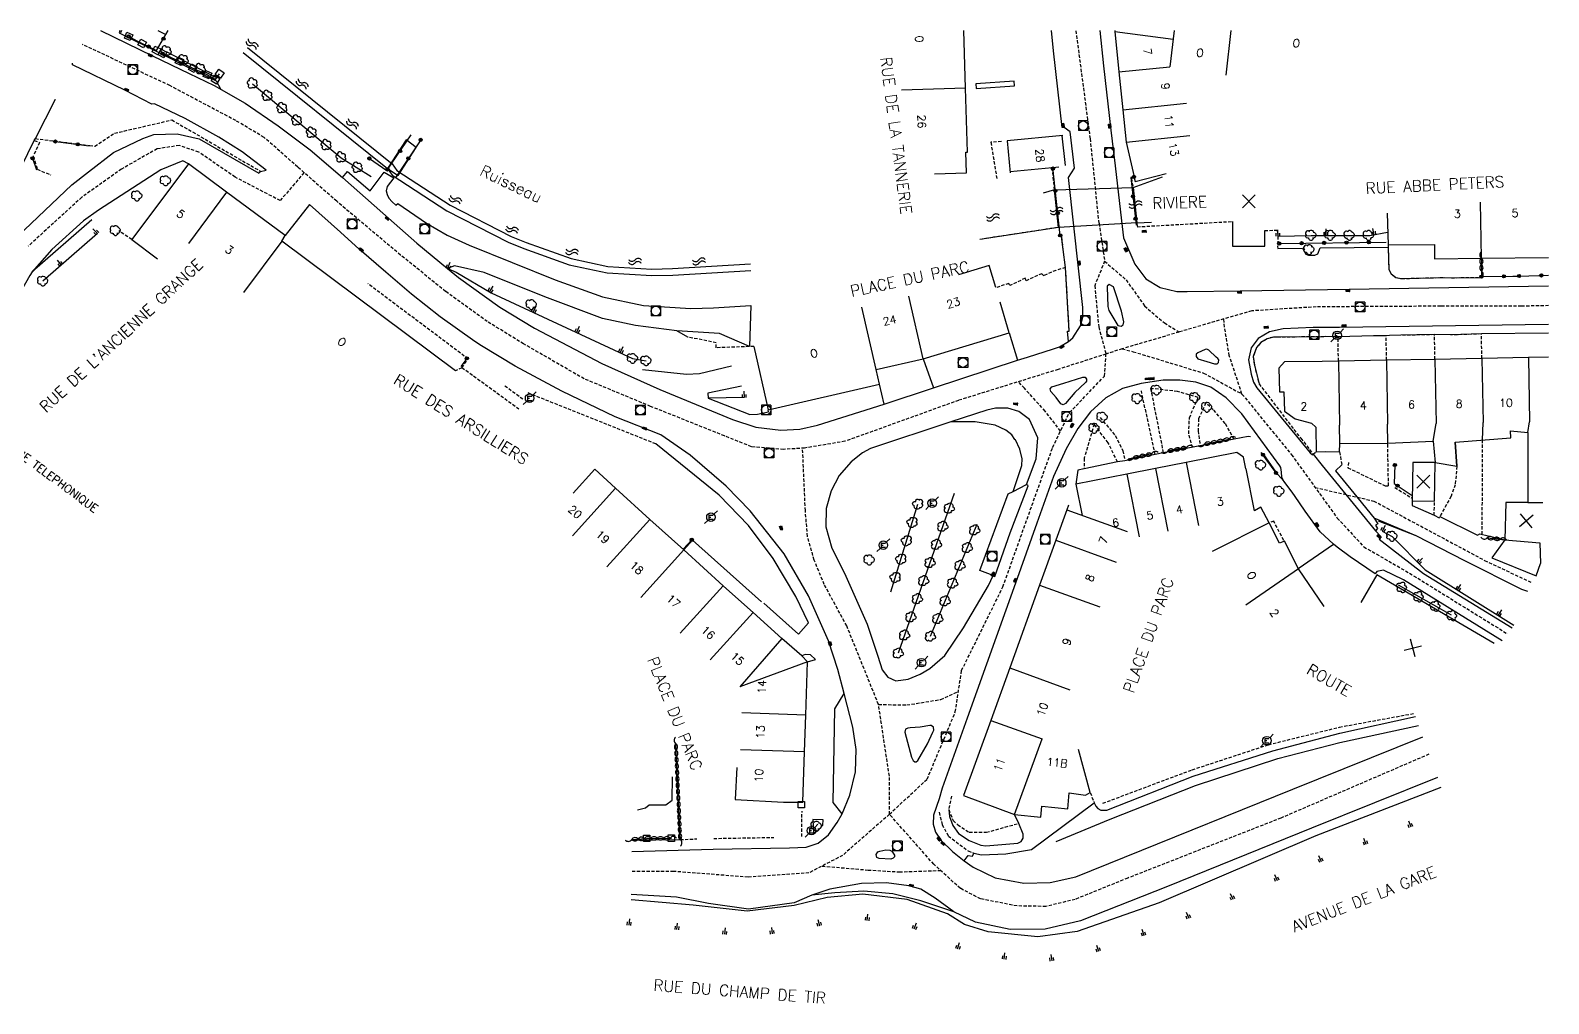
# Model space of a CAD drawing. Header units: millimetres. Extents: x 267000 to 268000, y 124000 to 125000.
# Drawn here: x 267762.9 to 268000, y 124848 to 125000 of the extents above; entities that cross this region are included whole.
import ezdxf
from ezdxf.enums import TextEntityAlignment as Align

# ---------------------------------------------------------------- set-up
doc = ezdxf.new("R2010")
doc.units = ezdxf.units.MM
doc.linetypes.add('DASHED', pattern=[0.75, 0.5, -0.25])
doc.layers.get('0').update_dxf_attribs({"linetype": 'CONTINUOUS'})
for name, color, linetype in [('W0001', 6, 'DASHED'), ('W0008', 7, 'CONTINUOUS'), ('W0100', 7, 'CONTINUOUS'), ('W0112', 1, 'DASHED'), ('W0120', 7, 'CONTINUOUS'), ('W0211', 2, 'CONTINUOUS'), ('W0300', 7, 'CONTINUOUS'), ('W0302', 3, 'CONTINUOUS'), ('W0310', 3, 'CONTINUOUS'), ('W0322', 7, 'CONTINUOUS'), ('W0400', 7, 'CONTINUOUS'), ('W0420', 7, 'CONTINUOUS'), ('W0471', 7, 'CONTINUOUS'), ('W0500', 5, 'DASHED'), ('W0511', 5, 'CONTINUOUS'), ('W0515', 5, 'CONTINUOUS'), ('W0984', 7, 'CONTINUOUS'), ('W0989', 7, 'CONTINUOUS'), ('W0991', 7, 'CONTINUOUS'), ('W1102', 7, 'CONTINUOUS')]:
    doc.layers.add(name, color=color, linetype=linetype)
doc.styles.get("Standard").update_dxf_attribs({"font": 'romans.shx', "width": 0.85})

# ---------------------------------------------------------------- blocks, each defined once
blk = doc.blocks.new('T300')
for p, q in [((-0.8, 0.51), (-0.86, 0.34)), ((-0.86, 0.34), (-0.86, 0.17)), ((-0.86, 0.17), (-0.74, 0.06)), ((-0.69, 0.63), (-0.8, 0.51)), ((-0.8, -0.06), (-0.74, 0.06)), ((-0.74, 0.06), (-0.69, 0.11)), ((-0.57, 0.69), (-0.69, 0.63)), ((-0.46, 0.69), (-0.57, 0.69)), ((-0.29, 0.63), (-0.46, 0.69)), ((-0.29, 0.63), (-0.17, 0.74)), ((-0.23, 0.57), (-0.29, 0.63)), ((-0.17, 0.74), (-0.06, 0.8)), ((-0.06, 0.8), (0.06, 0.8)), ((0.06, 0.8), (0.23, 0.74)), ((0.23, 0.74), (0.34, 0.63)), ((0.34, 0.63), (0.4, 0.51)), ((0.46, 0.46), (0.34, 0.46)), ((0.4, 0.51), (0.4, 0.46)), ((0.57, 0.4), (0.46, 0.46)), ((0.57, 0.4), (0.69, 0.29)), ((0.69, 0.29), (0.74, 0.17)), ((0.74, 0.06), (0.69, -0.17)), ((0.74, 0.17), (0.74, 0.06)), ((-0.8, -0.17), (-0.8, -0.06)), ((-0.8, -0.23), (-0.8, -0.17)), ((-0.74, -0.34), (-0.8, -0.23)), ((-0.69, -0.4), (-0.74, -0.34)), ((-0.51, -0.46), (-0.69, -0.4)), ((-0.4, -0.46), (-0.51, -0.46)), ((-0.4, -0.46), (-0.34, -0.46)), ((-0.34, -0.46), (-0.34, -0.4)), ((-0.34, -0.51), (-0.34, -0.46)), ((-0.29, -0.63), (-0.34, -0.51)), ((-0.17, -0.74), (-0.29, -0.63)), ((-0.06, -0.8), (-0.17, -0.74)), ((0.06, -0.8), (-0.06, -0.8)), ((0.17, -0.74), (0.06, -0.8)), ((0.23, -0.69), (0.17, -0.74)), ((0.29, -0.46), (0.23, -0.46)), ((0.29, -0.63), (0.23, -0.69)), ((0.46, -0.4), (0.29, -0.46)), ((0.34, -0.51), (0.29, -0.63)), ((0.34, -0.51), (0.34, -0.46)), ((0.57, -0.34), (0.46, -0.4)), ((0.63, -0.29), (0.57, -0.34)), ((0.69, -0.17), (0.63, -0.29))]:
    blk.add_line(p, q)
blk = doc.blocks.new('t500o')
at = {"color": 0, "linetype": 'Continuous'}
for centre, start, end in [((-0.5, 0.625), 216.8699, 323.1301), ((0.5, -0.125), 36.8699, 143.1301), ((0.5, -0.625), 36.8699, 143.1301), ((-0.5, 0.125), 216.8699, 323.1301)]:
    blk.add_arc(centre, 0.625, start, end, dxfattribs=at)
blk = doc.blocks.new('t991o')
at = {"color": 0, "linetype": 'Continuous'}
for p, q in [((-1, 1), (1, -1)), ((-1, -1), (1, 1))]:
    blk.add_line(p, q, dxfattribs=at)
blk = doc.blocks.new('T400')
for p, q in [((-0.15, 0.3), (0.15, 0.3)), ((-0.15, -0.25), (-0.15, 0.3)), ((-0.15, 0.15), (0.15, 0.15)), ((-0.15, 0), (0.15, 0)), ((0.15, 0.3), (0.15, -0.25)), ((-0.15, -0.15), (0.15, -0.15)), ((-0.15, -0.25), (-0.15, -0.3)), ((-0.15, -0.3), (0.15, -0.3)), ((0.15, -0.3), (0.15, -0.25))]:
    blk.add_line(p, q)
blk = doc.blocks.new('T420')
for p, q in [((0.75, 0.75), (-0.75, 0.75)), ((-0.75, 0.75), (-0.75, -0.75)), ((0.75, 0.75), (0.75, -0.75)), ((0.75, -0.75), (-0.75, -0.75))]:
    blk.add_line(p, q)
blk.add_ellipse((0, 0), major_axis=(-0.53, 0.53), ratio=1, start_param=3.926991, end_param=10.210176)
blk = doc.blocks.new('T471')
for p, q in [((-0.333334, 0.333334), (-0.333334, -0.333334)), ((-0.333334, 0.333334), (0.333334, 0.333334)), ((-0.333334, 0), (0, 0)), ((0.500001, 0.500001), (1.000002, 1.000002)), ((-0.500001, -0.500001), (-1.000002, -1.000002)), ((-0.333334, -0.333334), (0.333334, -0.333334))]:
    blk.add_line(p, q)
blk.add_ellipse((0, 0), major_axis=(0.471405, 0.471405), ratio=1, start_param=5.4977871438, end_param=11.780972451)
blk = doc.blocks.new('t112o')
at = {"color": 0, "linetype": 'Continuous'}
for p, q in [((-0.5, 0.5), (0.5, 0.5)), ((-0.5, -0.5), (-0.5, 0.5)), ((0.5, 0.5), (0.5, -0.5)), ((0.5, -0.5), (-0.5, -0.5))]:
    blk.add_line(p, q, dxfattribs=at)
blk = doc.blocks.new('t322o')
at = {"color": 0, "linetype": 'Continuous'}
for radius in [0.25, 0.15]:
    blk.add_circle((0, 0), radius, dxfattribs=at)
blk = doc.blocks.new('t310o')
at = {"color": 0, "linetype": 'Continuous'}
for centre, start, end in [((-0.5, 0.38), 216.8699, 323.1304), ((0.5, -0.37), 36.8699, 143.1303)]:
    blk.add_arc(centre, 0.625, start, end, dxfattribs=at)
blk = doc.blocks.new('t211o')
at = {"color": 0, "linetype": 'Continuous'}
for p, q in [((-0.29, 0.5), (-0.29, 0)), ((0, 1), (0, 0)), ((0.29, 0.5), (0.29, 0))]:
    blk.add_line(p, q, dxfattribs=at)

msp = doc.modelspace()

# ---------------------------------------------------------------- linework, layer by layer
at = {"layer": 'W0001'}
for p, q in [((267929.8, 124969.89), (267930.66, 124963.96)), ((267930.66, 124963.96), (267929.11, 124960.12)), ((267930.66, 124963.96), (267934, 124961.05)), ((267934, 124961.05), (267936.9, 124956.97)), ((267929.11, 124960.12), (267929.73, 124953.69)), ((267936.9, 124956.97), (267939.99, 124954.31)), ((267929.73, 124953.69), (267930.87, 124949.46)), ((267939.99, 124954.31), (267942.3, 124952.9)), ((267949.39, 124953.66), (267949.29, 124954.94)), ((267950.13, 124949.21), (267949.39, 124953.66)), ((267952.11, 124943.22), (267950.13, 124949.21)), ((267905.09, 124895.53), (267907.83, 124896.8)), ((267897.04, 124883.57), (267895.35, 124894.74)), ((267895.35, 124894.74), (267899.76, 124894.66)), ((267899.76, 124894.66), (267905.09, 124895.53)), ((267981.31, 124886.97), (267958.2, 124877.01)), ((267897.05, 124877.6), (267897.04, 124883.57)), ((267903.99, 124869.78), (267897.05, 124877.6)), ((267958.2, 124877.01), (267934.27, 124867.63)), ((267908.13, 124866.01), (267903.99, 124869.78)), ((267911.3, 124864.38), (267908.13, 124866.01)), ((267934.27, 124867.63), (267926.07, 124864.31)), ((267916.99, 124863.28), (267911.3, 124864.38)), ((267921.49, 124863.2), (267916.99, 124863.28)), ((267926.07, 124864.31), (267921.49, 124863.2))]:
    msp.add_line(p, q, dxfattribs=at)
for points in [[(267929.8, 124969.89), (267928.44, 124983.08), (267926.21, 125000)], [(267930.87, 124949.46), (267923.39, 124947.06), (267907.85, 124942.23), (267890.11, 124935.83), (267883.81, 124934.78), (267880.55, 124934.57), (267875.51, 124934.99), (267871.31, 124936.67), (267859.76, 124941.29), (267849.37, 124945.59), (267839.92, 124951.05), (267834.25, 124954.52), (267827.74, 124959.24), (267820.7, 124964.91), (267810.73, 124973.31), (267804.64, 124978.66), (267799.39, 124983.29), (267794.98, 124985.91), (267784.69, 124991.37), (267771.03, 124997.81), (267771.03, 124997.81)], [(267805.63, 124977.79), (267801.91, 124973.42), (267794.87, 124977.09), (267789.2, 124980.98), (267786.16, 124982.02), (267782.69, 124981.5), (267777.13, 124978.35), (267770.93, 124973.94), (267762.53, 124966.28)], [(268000, 124957.02), (267995.74, 124956.93), (267983.14, 124956.93), (267963.71, 124956.83), (267953.63, 124956.2), (267949.34, 124954.95)], [(267949.29, 124954.94), (267942.3, 124952.9), (267933.4, 124950.27), (267930.87, 124949.46)], [(267914.77, 124913.1), (267922.54, 124934.87), (267925.17, 124940.31), (267930.64, 124946.01), (267930.87, 124949.46)], [(267933.4, 124950.27), (267935.11, 124949.83), (267946.11, 124946.49), (267952.11, 124943.22), (267959.84, 124933.74), (267967, 124923.84), (267971.13, 124919.37), (267978.28, 124915.24), (267993.6, 124905.75)], [(267923.78, 124937.43), (267921.38, 124940.54), (267918.14, 124944.11), (267917.21, 124945.14)], [(267895.35, 124894.74), (267890.38, 124907.01), (267886.87, 124913.47), (267885.3, 124917.3), (267884.26, 124920.99), (267883.92, 124925.02), (267883.49, 124934.76)], [(267963.53, 124928.63), (267972.7, 124926.51), (267990, 124917.24), (267997.44, 124913.73)], [(267897.05, 124877.6), (267902.94, 124883.07), (267907.34, 124893.57), (267908.32, 124900.04), (267914.77, 124913.1)], [(267897.05, 124877.6), (267889.74, 124871.18), (267884.49, 124868.45), (267874.97, 124867.78), (267863.37, 124868.67), (267856.77, 124868.67)], [(267886.54, 124869.51), (267893.72, 124868.89), (267898.6, 124868.6), (267905.04, 124868.82)]]:
    msp.add_lwpolyline(points, dxfattribs=at)
at = {"layer": 'W0008'}
for p, q in [((267798.85, 124977.95), (267798.87, 124977.98)), ((267915.76, 124952.75), (267917.04, 124948.49)), ((267902.31, 124948.73), (267903.91, 124944.17)), ((267896.22, 124941.64), (267895.5, 124944.73)), ((267960.9, 124915.98), (267966.4, 124919.76)), ((267998.03, 124914.83), (267998.72, 124916.74)), ((267856.81, 124873.54), (267864.38, 124873.64))]:
    msp.add_line(p, q, dxfattribs=at)
for points in [[(267773.83, 125000), (267781.99, 124996.04), (267787.7, 124993.29), (267791.62, 124991.39), (267796.42, 124988.62), (267801.61, 124985.09), (267806.61, 124981.34), (267811.63, 124977.02), (267817.94, 124971.46), (267823.24, 124966.78), (267828.04, 124962.81), (267829.74, 124961.4)], [(267776.89, 125000), (267776.89, 125000), (267776.74, 124999.61), (267782.95, 124996.52), (267787.99, 124993.98), (267791.9, 124992.11), (267792.59, 124990.88)], [(267925.86, 124969.48), (267925.03, 124977.02), (267925.93, 124978.47), (267925.28, 124984.18), (267924.33, 124984.84), (267924.05, 124984.84), (267922.69, 124996.79), (267922.35, 125000)], [(267929.92, 125000), (267930.49, 124994.45), (267931.64, 124984.42), (267932.29, 124978.85), (267933.29, 124970.25)], [(267756.6, 124963.52), (267761.98, 124968.86), (267769.35, 124975.89), (267771.98, 124977.93), (267775.89, 124980.92), (267780.46, 124983.09), (267782.15, 124983.72), (267785.81, 124983.87), (267789.24, 124983.07), (267798.55, 124977.68), (267798.85, 124977.95), (267799.72, 124978.15), (267795.99, 124981.01), (267792.33, 124983.34), (267787.05, 124986.22), (267782.27, 124988.55), (267781.84, 124988.5), (267777.62, 124990.64), (267769.47, 124994.61), (267769.47, 124994.89), (267769.47, 124994.89)], [(267910.61, 124990.93), (267916.59, 124991.36), (267916.55, 124992.06), (267910.56, 124991.63), (267910.61, 124990.93)], [(267787.57, 124979.17), (267786.72, 124979.63), (267783.27, 124978.21), (267773.52, 124971.93), (267771.2, 124970.25), (267766.24, 124965.78), (267763.18, 124962.29)], [(267811.63, 124977.02), (267812.4, 124977.94), (267815.96, 124974.96), (267818.16, 124977.87), (267819.68, 124976.95), (267818.61, 124975.64), (267818.47, 124974.97), (267818.61, 124974.35), (267818.87, 124973.78), (267819.37, 124973.22), (267819.97, 124972.69), (267820.28, 124972.98), (267824.75, 124969.9), (267828.01, 124968.03), (267831.43, 124966.48), (267844.84, 124961.05), (267852.25, 124958.39), (267858.65, 124957.02), (267866.06, 124956.59), (267869.57, 124956.68), (267875.39, 124957.02), (267875.18, 124950.65), (267870.54, 124952.66), (267863.86, 124953.07), (267857.38, 124953.92), (267852.24, 124955.02), (267843.22, 124958.37), (267833.78, 124962.2), (267829.13, 124963.25), (267828.04, 124962.81)], [(267833.37, 124950.73), (267832.31, 124951.4), (267826.89, 124955.28), (267822.39, 124958.83), (267818.39, 124962.24), (267814.24, 124965.83), (267811.33, 124968.47), (267806.46, 124972.81), (267802.71, 124967.96)], [(267933.29, 124970.25), (267933.59, 124967.59), (267935.36, 124963.51), (267937.12, 124961.22), (267939.32, 124959.87), (267941.91, 124959.25), (267943.54, 124959.22), (267951.83, 124959.34), (267968.84, 124959.59), (268000, 124960.11)], [(267922.66, 124950.28), (267923.61, 124950.57), (267925, 124951.41), (267925.67, 124951.99), (267926.87, 124953.88), (267927.24, 124955.23), (267927.27, 124956.73), (267925.86, 124969.48)], [(267925, 124951.41), (267924.88, 124953.04), (267925.13, 124953.04), (267924.56, 124962.95), (267924.2, 124965.77), (267923.95, 124967.81)], [(267957.68, 124966.24), (267957.71, 124965.96), (267961.56, 124966), (267962.07, 124965.06), (267962.48, 124964.91), (267963.49, 124964.9), (267963.97, 124965.11), (267964.34, 124966.02), (267974.93, 124966.16), (267975.04, 124962.67), (267975.41, 124961.96), (267976.13, 124961.42), (267977.03, 124961.25), (267983.74, 124961.41), (267984.81, 124961.38), (267989.51, 124961.41), (267989.52, 124961.55), (267994.39, 124961.61), (267995.38, 124961.64), (268000, 124961.76)], [(267763.18, 124962.29), (267762.79, 124961.73), (267756.64, 124950.82), (267760.87, 124948.1), (267754.37, 124938.19), (267750.12, 124940.73), (267749.6, 124939.76), (267749.39, 124939.37), (267744.6, 124931.56), (267740.03, 124924.49), (267735.02, 124917.14), (267732.22, 124910.78), (267731.59, 124906.36), (267731.69, 124904.52), (267730.34, 124892.63), (267729.33, 124883.8)], [(267829.74, 124961.4), (267836.2, 124956.76), (267841.62, 124953.51), (267852.13, 124947.99), (267861.18, 124943.9), (267872.53, 124939.22), (267876.19, 124938.03), (267880.07, 124937.57), (267883.05, 124937.71), (267885.83, 124938.34), (267896.22, 124941.64), (267903.91, 124944.17), (267917.04, 124948.49), (267918.63, 124948.97), (267922.66, 124950.28)], [(267932.03, 124959.94), (267931.39, 124960.32), (267931.08, 124960.06), (267931.04, 124959.89), (267931.18, 124956.89), (267931.33, 124956.27), (267932.74, 124953.94), (267933.25, 124953.82), (267933.57, 124954.03), (267933.64, 124954.49), (267933.29, 124956.17), (267932.03, 124959.94)], [(267967.33, 124953.58), (267963.24, 124953.58), (267958.53, 124953.37), (267956.41, 124952.93), (267954.62, 124951.91), (267953.56, 124950.45), (267953.15, 124948.54), (267953.53, 124946.32), (267953.92, 124945.09), (267954.43, 124944.2), (267962.75, 124934.02), (267963.1, 124933.7), (267963.25, 124933.82), (267964.63, 124932.06)], [(268000, 124954.08), (267967.33, 124953.58)], [(267964.91, 124952.16), (267957.74, 124952.09), (267957.01, 124952.09), (267956.05, 124951.85), (267955.05, 124951.25), (267954.38, 124950.46), (267953.86, 124949.06), (267954.04, 124947.73), (267954.77, 124944.81)], [(268000, 124952.74), (267989.5, 124952.59), (267984.68, 124952.44), (267982.17, 124952.49), (267976.91, 124952.39), (267975.14, 124952.35), (267974.64, 124952.32), (267972.65, 124952.29), (267967.11, 124952.14), (267965.19, 124952.22), (267964.91, 124952.16)], [(267854.22, 124939.67), (267845.87, 124943.66), (267838.6, 124947.59), (267833.37, 124950.73)], [(267946.95, 124950.06), (267946.62, 124950.22), (267946.38, 124950.19), (267945.22, 124949.64), (267944.96, 124949.43), (267944.95, 124949.08), (267945.21, 124948.72), (267946.61, 124948.31), (267947.8, 124947.92), (267948.25, 124947.93), (267948.45, 124948.15), (267948.48, 124948.53), (267948.34, 124948.77), (267948.1, 124948.95), (267946.95, 124950.06)], [(267858.47, 124947.07), (267865.38, 124946.34), (267867.39, 124946.41), (267872.39, 124947.64)], [(267873.97, 124944.43), (267868.7, 124943.34), (267868.77, 124942.57), (267875.23, 124940), (267876.46, 124940.07), (267878.16, 124940.46), (267878.14, 124940.76)], [(267960.29, 124927.37), (267959.77, 124928.1), (267958.65, 124929.63), (267958.33, 124930.26), (267958.29, 124931), (267958.17, 124931.75), (267958.03, 124931.99), (267952.08, 124940.11), (267949.66, 124942.61), (267947.24, 124944.31), (267944.9, 124945.06), (267942.41, 124945.39), (267939.79, 124945.37), (267936.39, 124944.87), (267933.46, 124944.1), (267930.87, 124942.62), (267928.46, 124940.41), (267926.49, 124937.84), (267924.67, 124934.66), (267922.7, 124930.35), (267920.05, 124923.04), (267916.72, 124913.66), (267909.17, 124892.6), (267905.28, 124881.66), (267904.8, 124880.02)], [(267927.24, 124945.85), (267927.62, 124945.83), (267927.85, 124945.54), (267927.82, 124945.23), (267927.67, 124945.04), (267926.01, 124943.43), (267924.53, 124941.74), (267924.18, 124941.55), (267923.84, 124941.66), (267923.07, 124942.68), (267922.25, 124943.62), (267922.18, 124944.01), (267922.4, 124944.32), (267924.31, 124944.91), (267927.24, 124945.85)], [(267884.05, 124872.45), (267885.91, 124873.09), (267887.55, 124874.36), (267888.9, 124876.29), (267889.66, 124877.69), (267890.89, 124880.6), (267891.76, 124884.21), (267891.86, 124887.71), (267891.33, 124891.19), (267890, 124896.45), (267889.01, 124900.18), (267887.54, 124904.67), (267884.4, 124911.68), (267880.62, 124918.28), (267875.31, 124925), (267871.57, 124928.82), (267865.91, 124933.68), (267861.37, 124936.84), (267854.22, 124939.67)], [(267901.84, 124899.48), (267903.37, 124900.34), (267905.68, 124902.41), (267908.63, 124906.73), (267912.53, 124913.31), (267913.26, 124914.86), (267911.15, 124915.65), (267915.6, 124927.61), (267916.4, 124928.01), (267918.48, 124929.07), (267919.96, 124933.11), (267920.23, 124936.37), (267918.94, 124939.22), (267917.27, 124940.48), (267915.53, 124940.99), (267913.6, 124941.01), (267912.24, 124940.68), (267906.65, 124938.85), (267894.09, 124934.71), (267892.84, 124934.04), (267891.06, 124932.63), (267889.18, 124930.51), (267887.94, 124928.11), (267887.17, 124925.33), (267887.13, 124922.47), (267888.06, 124919.14), (267890.04, 124915.27), (267893.55, 124907.27), (267895.26, 124902.28), (267895.91, 124900.14), (267896.81, 124899), (267898.04, 124898.43), (267899.96, 124898.71), (267901.84, 124899.48)], [(267916.18, 124936.83), (267915.25, 124937.57), (267913.58, 124938.34), (267910.43, 124938.89), (267907.89, 124938.88), (267906.65, 124938.85)], [(267916.4, 124928.01), (267917.71, 124932.04), (267917.8, 124933.08), (267917.42, 124934.6), (267916.73, 124936.06), (267916.66, 124936.14), (267916.18, 124936.83)], [(267877.46, 124910.56), (267882.86, 124905.71), (267884.43, 124907.47), (267882.45, 124911.6), (267878.91, 124917.54), (267875.02, 124922.67), (267870.45, 124927.43), (267860.58, 124935.42)], [(267953.46, 124936.55), (267953.06, 124936.61), (267950.88, 124936.15), (267945.6, 124935.13), (267939.82, 124934.01), (267938.53, 124933.75), (267933.8, 124932.8), (267932.67, 124932.62), (267927.46, 124931.52), (267926.5, 124931.35), (267926.18, 124929.16)], [(267958.65, 124929.63), (267957.69, 124930.66), (267955.64, 124933.61)], [(267964.63, 124932.06), (267969.96, 124925.55), (267972.96, 124921.88), (267973.87, 124920.94), (267973.53, 124920.55), (267980.46, 124915.17), (267994.33, 124906.7)], [(267967.69, 124932.16), (267966.69, 124931.2), (267969.6, 124927.76), (267972.73, 124923.81), (267973.35, 124922.96), (267972.94, 124922.74), (267973.25, 124922.21), (267972.96, 124921.88)], [(267913.26, 124914.86), (267913.52, 124914.74), (267915.92, 124921.54), (267918.74, 124928.88), (267918.48, 124929.07)], [(267992.76, 124904.66), (267977.33, 124914.19), (267974.23, 124915.73), (267973.16, 124915.51), (267972.92, 124915.14), (267968.98, 124917.79), (267966.99, 124919.32), (267966.4, 124919.76), (267964.32, 124921.68), (267962, 124924.91), (267960.29, 124927.37)], [(267978.69, 124926.53), (267978.7, 124925.81), (267982.12, 124924.29), (267982.9, 124923.9), (267983.01, 124924.09), (267988.91, 124921.18), (267989.25, 124921.38), (267993.16, 124920.47), (267991.12, 124917.62), (267998.03, 124914.83)], [(267995.81, 124912.71), (267986.9, 124917.17), (267979.31, 124921.08), (267972.73, 124923.81)], [(267877.06, 124910.76), (267866.29, 124920.38), (267864.92, 124918.87)], [(267884.28, 124901.41), (267885.5, 124901.74), (267884.72, 124902.49), (267883.88, 124902.57), (267883.38, 124902.32)], [(267889.66, 124877.69), (267888.24, 124879.41), (267888.53, 124894.05), (267890, 124896.45)], [(267910.24, 124871.53), (267911.42, 124871.25), (267915.22, 124871.42), (267919.23, 124872.12), (267929.04, 124879.38), (267929.28, 124878.84), (267929.61, 124878.48), (267930.08, 124878.23), (267931.02, 124878.22), (267944.51, 124883.53), (267956.92, 124887.52), (267967.37, 124890.26), (267979.19, 124892.86)], [(267903.84, 124890.41), (267903.99, 124890.75), (267903.92, 124891.22), (267903.56, 124891.46), (267903.35, 124891.45), (267901.84, 124891.18), (267900.28, 124891.09), (267899.92, 124891.05), (267899.57, 124890.87), (267899.45, 124890.42), (267900.51, 124886.53), (267900.75, 124885.98), (267901.04, 124885.77), (267901.23, 124885.81), (267901.49, 124885.98), (267902.99, 124888.62), (267903.84, 124890.41)], [(267904.8, 124880.02), (267903.96, 124877.45), (267903.87, 124876.06), (267904.24, 124874.82), (267905.15, 124873.52), (267906.89, 124871.79), (267908.73, 124870.31), (267910.13, 124869.34), (267913.57, 124867.69), (267918.05, 124866.82), (267922.14, 124866.95), (267926.18, 124867.81), (267933.77, 124870.88), (267960.07, 124881.5), (267980.33, 124889.69)], [(267923.11, 124873.33), (267931.51, 124876.82), (267944.84, 124882.1), (267957.71, 124886.29), (267967.37, 124888.82), (267979.7, 124891.46)], [(267982.62, 124883.36), (267962.98, 124875.43), (267940.46, 124866.33), (267926.9, 124860.96), (267921.35, 124859.63), (267915.9, 124859.59), (267910.47, 124860.76), (267907.12, 124862.38), (267904.19, 124864.48), (267901.95, 124865.88), (267900.07, 124866.42), (267896.59, 124866.91), (267892.71, 124866.78), (267887.77, 124865.89), (267884.91, 124864.99), (267882.15, 124863.76), (267875.05, 124862.78), (267868.81, 124863.67), (267863.81, 124864.64), (267856.72, 124865.07)], [(267906.31, 124878.33), (267906.41, 124877.24), (267906.93, 124875.84), (267907.83, 124874.61), (267909.48, 124873.48), (267911.31, 124872.76), (267912.13, 124872.66), (267917.09, 124873.1), (267917.6, 124873.35), (267917.96, 124873.89), (267917.93, 124874.49), (267917.24, 124876.18), (267916.61, 124877.58)], [(267886.69, 124876.75), (267885.11, 124876.79), (267885.2, 124874.63), (267885.89, 124875.03), (267886.65, 124875.92), (267886.69, 124876.75)], [(267856.81, 124871.8), (267869.51, 124872.13), (267881.45, 124872.36), (267884.05, 124872.45)], [(267895.45, 124870.7), (267895.08, 124870.87), (267894.98, 124871.29), (267895.24, 124871.74), (267895.54, 124871.85), (267896.51, 124872.03), (267897.11, 124872.01), (267897.43, 124871.84), (267897.53, 124871.68), (267897.83, 124871.23), (267897.84, 124870.96), (267897.65, 124870.76), (267897.29, 124870.6), (267895.45, 124870.7)], [(267908.73, 124870.31), (267909.35, 124871.17), (267910.04, 124871.05), (267910.24, 124871.53)], [(267907.12, 124862.38), (267901.96, 124864.09), (267897.57, 124865.17), (267893.04, 124865.57), (267888.5, 124865.33), (267884.91, 124864.99)]]:
    msp.add_lwpolyline(points, dxfattribs=at)
at = {"layer": 'W0100'}
msp.add_line((267954.05, 124925), (267952.77, 124931.53), dxfattribs=at)
for points in [[(267782.8, 125000), (267784.07, 124999.36), (267784.39, 125000)], [(267904.11, 124977.58), (267909.1, 124977.73), (267909.01, 124980.97), (267909.25, 124980.98), (267908.93, 124991), (267908.68, 125000)], [(267932.23, 125000), (267932.25, 124999.81), (267932.89, 124993.52), (267933.49, 124987.6), (267934.01, 124982.55), (267935.25, 124977.13), (267935.28, 124976.98), (267935.42, 124976.41), (267940.28, 124977.63)], [(267754.61, 124964.42), (267762.49, 124980.76), (267763.51, 124982.82), (267763.67, 124983.09), (267766.83, 124989.28), (267766.83, 124989.28)], [(267924.55, 124978.89), (267924.05, 124983.55), (267924.13, 124983.58), (267915.45, 124982.74), (267915.93, 124977.76)], [(267829.31, 124946.85), (267802.14, 124967.07), (267802.71, 124967.96), (267793.53, 124974.75), (267787.57, 124979.17), (267778.74, 124967.32), (267782.74, 124964.33)], [(267915.91, 124977.96), (267922.47, 124978.6), (267922.55, 124978.61), (267923.51, 124978.7)], [(267950.62, 124970.16), (267950.64, 124966.31), (267955.7, 124966.3), (267955.66, 124968.75)], [(267974.77, 124971.48), (267974.92, 124966.5), (267974.92, 124966.5), (267982.15, 124966.59), (267982.17, 124964.33), (267989.49, 124964.42), (268000, 124964.55)], [(267913.69, 124959.83), (267912.64, 124963.27), (267907.85, 124961.81)], [(267875.87, 124950.64), (267875.87, 124950.64), (267878.14, 124940.76), (267895.5, 124944.73), (267894.97, 124947.05), (267902.31, 124948.73), (267915.76, 124952.75), (267914.33, 124957.54)], [(268000, 124948.95), (267996.85, 124948.9), (267989.57, 124948.76), (267982.25, 124948.63), (267974.67, 124948.5), (267967.18, 124948.36), (267964.63, 124948.32)], [(267964.63, 124948.32), (267958.76, 124948.25), (267957.87, 124947.25), (267957.95, 124943.54), (267958.64, 124943.56), (267958.73, 124940.56), (267960.4, 124939.33)], [(267960.4, 124939.33), (267962.97, 124938.65), (267963.62, 124938.03), (267963.67, 124934.18)], [(267994.12, 124936.38), (267994.03, 124937.49), (267996.74, 124937.22), (267996.74, 124926.28)], [(267963.67, 124934.18), (267965.23, 124934.24), (267967.35, 124934.18), (267967.38, 124935.5), (267974.87, 124935.52), (267981.96, 124935.83), (267982.27, 124932.5), (267985.67, 124931.94), (267985.67, 124931.94), (267985.67, 124931.94)], [(267985.38, 124935.7), (267985.67, 124931.94), (267985.38, 124935.7), (267994.12, 124936.38), (267994.12, 124936.38)], [(267952.73, 124931.52), (267952.36, 124933.36), (267951.33, 124934.08), (267943.38, 124932.52), (267938.61, 124931.59), (267934.14, 124930.71), (267926.18, 124929.16), (267927.14, 124924.25)], [(267978.69, 124926.55), (267982.18, 124926.49), (267982.27, 124932.5), (267978.78, 124932.55), (267978.69, 124926.55)], [(267874.87, 124909.86), (267871.11, 124913.26), (267864.92, 124918.87), (267859.65, 124923.65), (267854.29, 124928.5), (267851.02, 124931.46), (267847.66, 124927.76)], [(267925.03, 124925.87), (267924.76, 124925.14), (267923.04, 124920.38), (267920.51, 124913.38), (267915.84, 124900.45), (267912.88, 124892.26), (267908.63, 124880.51), (267916.61, 124877.58)], [(267964.96, 124910.04), (267960.96, 124915.91), (267958.74, 124920.24), (267957.98, 124919.91), (267956.38, 124923.09), (267955.07, 124925.54), (267954.05, 124925)], [(267996.74, 124926.28), (267993.33, 124926.28), (267993.16, 124920.47), (267998.64, 124919.98), (267998.72, 124916.74)], [(267991.5, 124904.24), (267973.18, 124914.96), (267970.66, 124910.65)], [(267883.53, 124879.48), (267883.8, 124887.34), (267883.99, 124893.08), (267884.28, 124901.41), (267883.38, 124902.32), (267880.27, 124905.03), (267875.76, 124909.12), (267874.9, 124909.9)], [(267927.66, 124880.56), (267928.41, 124880.97), (267926.56, 124887.72)], [(267873.21, 124884.9), (267872.94, 124879.91), (267880.52, 124879.5), (267883.53, 124879.48)], [(267857.71, 124878.29), (267858.97, 124878.6), (267859.55, 124879.08), (267862.12, 124879.08), (267863.11, 124879.78), (267863.15, 124883.45)], [(267916.61, 124877.58), (267920.69, 124877.17), (267920.86, 124878.85), (267924.89, 124878.47), (267925.13, 124880.95), (267927.66, 124880.56)]]:
    msp.add_lwpolyline(points, dxfattribs=at)
at = {"layer": 'W0112'}
for p, q in [((267776.89, 125000), (267776.89, 125000)), ((267922.84, 124975.08), (267922.47, 124978.6)), ((267935.68, 124969.93), (267935.74, 124969.33)), ((267935.74, 124969.33), (267950.62, 124970.16)), ((267778.74, 124967.32), (267776.72, 124968.68)), ((267924.2, 124965.77), (267923.93, 124968)), ((267925.13, 124953.04), (267924.56, 124962.95)), ((267984.81, 124961.38), (267989.51, 124961.41)), ((267967.18, 124948.36), (267967.11, 124952.14)), ((267974.67, 124948.5), (267974.64, 124952.32)), ((267839.81, 124942.39), (267836.96, 124944.49)), ((267860.58, 124935.42), (267840.62, 124943.38)), ((267938.53, 124933.75), (267936.4, 124943.73)), ((267989.63, 124921.31), (267989.68, 124936.03)), ((267967.35, 124934.18), (267967.69, 124932.16)), ((267975.98, 124928.63), (267978.7, 124926.93)), ((267982.12, 124924.29), (267982.18, 124926.49)), ((267928.41, 124880.97), (267929.04, 124879.38)), ((267883.38, 124874.11), (267883.4, 124878.1)), ((267864.38, 124873.64), (267866.97, 124873.76)), ((267869.61, 124873.82), (267879.01, 124873.98))]:
    msp.add_line(p, q, dxfattribs=at)
for points in [[(267763.67, 124983.09), (267772.17, 124982.02), (267772.94, 124981.93), (267776.05, 124983.94), (267784.98, 124986.01), (267798.87, 124977.98)], [(267763.51, 124982.82), (267764.32, 124982.48), (267763.35, 124980.34), (267763.97, 124978.33), (267766.1, 124977.4)], [(267914.54, 124982.66), (267912.89, 124982.52), (267913.84, 124976.77)], [(267935.28, 124976.98), (267934.84, 124976.88), (267935.1, 124975.46)], [(267923.78, 124969.26), (267923.46, 124969.24), (267911.19, 124967.36)], [(267955.66, 124968.75), (267957.6, 124968.8), (267957.7, 124967.85), (267957.68, 124966.24)], [(267974.92, 124966.5), (267974.93, 124966.16), (267975.04, 124962.67), (267975.41, 124961.96), (267976.13, 124961.42), (267977.03, 124961.25), (267983.74, 124961.41)], [(267924.56, 124962.95), (267923.05, 124962.53), (267921.16, 124961.69), (267920.85, 124962.01), (267918.41, 124960.9), (267918.24, 124961.29), (267915.83, 124960.14), (267915.7, 124960.49), (267913.69, 124959.83)], [(267830.28, 124947.32), (267831.26, 124948.7), (267815.59, 124960.45)], [(267875.9, 124950.64), (267869.99, 124950.44), (267870.01, 124951.2), (267865.57, 124952.12)], [(267964.91, 124952.16), (267957.74, 124952.09), (267957.01, 124952.09), (267956.05, 124951.85), (267955.05, 124951.25), (267954.38, 124950.46), (267953.86, 124949.06), (267954.04, 124947.73), (267954.77, 124944.81), (267961.27, 124936.3)], [(267975.14, 124952.35), (267974.64, 124952.32), (267972.65, 124952.29)], [(267982.25, 124948.63), (267982.17, 124952.49), (267976.91, 124952.39)], [(267989.57, 124948.76), (267989.5, 124952.59), (267984.68, 124952.44)], [(267839.2, 124940.84), (267830.28, 124947.32), (267829.31, 124946.85)], [(267944.37, 124934.87), (267943.8, 124937.01), (267943.9, 124939.52), (267945.26, 124942.67), (267942.04, 124943.61), (267937.84, 124944.1), (267939.82, 124934.01)], [(267950.88, 124936.15), (267949.51, 124938.62), (267947.63, 124940.75), (267946.45, 124941.82), (267945.33, 124939.37), (267945.26, 124937.46), (267945.6, 124935.13)], [(267929.96, 124939.53), (267932.33, 124936.72), (267933.52, 124934.37), (267933.8, 124932.8)], [(267932.67, 124932.62), (267931.19, 124935.62), (267929.02, 124938.5), (267927.46, 124933.19), (267927.46, 124931.52)], [(267961.32, 124936.33), (267963.22, 124933.82), (267963.67, 124934.18)], [(267968.73, 124932.54), (267968.66, 124931.71), (267974.45, 124928.89), (267974.99, 124928.88), (267974.87, 124935.52)], [(267985.67, 124931.94), (267985.41, 124929.05), (267984.76, 124927.26), (267983.01, 124924.09)], [(267958.63, 124920.36), (267957.07, 124923.37), (267956.38, 124923.09)], [(267930.39, 124879.33), (267944.35, 124884.55), (267956.25, 124888.46), (267967.34, 124891.21), (267979.01, 124893.35)], [(267906.73, 124880.44), (267906.31, 124878.33), (267907, 124876.61), (267907.75, 124875.95), (267909.53, 124874.78), (267912.21, 124874.78), (267917.24, 124876.18)], [(267904.83, 124877.91), (267905.28, 124875.99), (267906.26, 124874.2), (267909.34, 124871.89), (267909.35, 124871.88), (267910.24, 124871.53)]]:
    msp.add_lwpolyline(points, dxfattribs=at)
at = {"layer": 'W0120'}
for points in [[(267821.57, 124982.91), (267818.66, 124978.45), (267820.34, 124977.34), (267823.15, 124981.71), (267821.57, 124982.91)], [(267935.1, 124975.46), (267935.68, 124969.93), (267923.46, 124969.24), (267922.84, 124975.08), (267935.1, 124975.46)]]:
    msp.add_lwpolyline(points, dxfattribs=at)
at = {"layer": 'W0211'}
for p, q in [((267772.48, 124970.44), (267763.18, 124962.29)), ((267773.36, 124968.26), (267764.85, 124960.84)), ((267873.97, 124944.43), (267868.7, 124943.34)), ((267874.35, 124942.66), (267868.77, 124942.57))]:
    msp.add_line(p, q, dxfattribs=at)
for points in [[(267957.7, 124967.85), (267962.9, 124967.99), (267972.08, 124967.98), (267974.86, 124968.49)], [(267828.04, 124962.81), (267829.4, 124962.25), (267834.88, 124959.04), (267856.95, 124948.77), (267859.06, 124948.4)], [(267865.57, 124952.12), (267863.86, 124953.07), (267857.38, 124953.92), (267852.24, 124955.02), (267843.22, 124958.37), (267833.78, 124962.2), (267829.13, 124963.25)], [(267996.74, 124912.4), (267995.81, 124912.71), (267986.9, 124917.17), (267979.31, 124921.08), (267973.42, 124923.38)], [(267974.01, 124921.78), (267975.55, 124920.99), (267980.71, 124915.74), (267994.56, 124907.14)], [(267983.19, 124881.76), (267963.65, 124874.22), (267939.17, 124863.75), (267926.37, 124859.31), (267920.21, 124858.45), (267912.47, 124859.24), (267908.78, 124860.39), (267906.11, 124862.04), (267899.83, 124864.27), (267892.91, 124865.11), (267887.34, 124864.62), (267882.18, 124863.35), (267874.84, 124862.49), (267866.42, 124863.39), (267856.71, 124864.26)]]:
    msp.add_lwpolyline(points, dxfattribs=at)
at = {"layer": 'W0302'}
for p, q in [((267784.12, 124996.71), (267791.82, 124992.69)), ((267962.9, 124967.99), (267972.08, 124967.98)), ((267898.45, 124902.81), (267907.22, 124927.73)), ((267901.44, 124925.97), (267897.22, 124912.29)), ((267903.49, 124905.43), (267910.75, 124922.9)), ((267984.81, 124908.71), (267976.53, 124913.37))]:
    msp.add_line(p, q, dxfattribs=at)
msp.add_lwpolyline([(267797.58, 124991.64), (267811.43, 124980.1), (267816.13, 124977.18)], dxfattribs=at)
at = {"layer": 'W0310'}
for p, q in [((267989.49, 124964.42), (267989.52, 124961.55)), ((267943.46, 124934.85), (267940.5, 124934.31)), ((267946.24, 124935.37), (267950.35, 124936.24)), ((267938.03, 124933.88), (267934.32, 124933.06)), ((267990.42, 124920.76), (267993.16, 124920.47)), ((267864.38, 124873.64), (267863.7, 124888.62))]:
    msp.add_line(p, q, dxfattribs=at)
msp.add_lwpolyline([(267856.8, 124873.65), (267859.13, 124873.83), (267863.01, 124873.86)], dxfattribs=at)
at = {"layer": 'W0322'}
for p, q in [((267777.14, 125000), (267776.96, 124999.6)), ((267766.8, 124982.65), (267772.09, 124981.98)), ((267823.85, 124982.91), (267819.98, 124977.09)), ((267763.24, 124980.02), (267763.84, 124978.22)), ((267923.73, 124967.99), (267922.55, 124978.61)), ((267957.93, 124966.71), (267974.61, 124966.95)), ((267989.52, 124961.55), (267994.39, 124961.61)), ((267995.38, 124961.64), (268000, 124961.76)), ((267831.07, 124948.78), (267830.14, 124947.54)), ((267957.43, 124930.9), (267955.12, 124934.1)), ((267866.18, 124920.46), (267864.84, 124918.97))]:
    msp.add_line(p, q, dxfattribs=at)
for points in [[(267778.23, 124999.05), (267780.35, 124997.96), (267782.58, 124996.87), (267784.07, 124999.36)], [(267783.52, 124996.37), (267786.15, 124995.18), (267788.25, 124994.1), (267790.55, 124993.07), (267791.8, 124992.31), (267792.45, 124993.23)], [(267815.83, 124980), (267818.55, 124978.11), (267822.37, 124983.7)], [(267935.25, 124977.13), (267934.75, 124977.04), (267935.6, 124969.6)], [(267975.99, 124932.13), (267975.9, 124929.24), (267978.7, 124927.38)]]:
    msp.add_lwpolyline(points, dxfattribs=at)
at = {"layer": 'W0511'}
for points in [[(267796.14, 124996.54), (267818.66, 124978.45), (267819.38, 124977.39), (267827.94, 124971.81), (267837.51, 124966.93)], [(267837.51, 124966.93), (267839.94, 124965.94), (267847.05, 124963.38), (267852.95, 124962.12), (267859.94, 124961.72), (267863.24, 124961.8), (267875.39, 124962.52)]]:
    msp.add_lwpolyline(points, dxfattribs=at)
at = {"layer": 'W0515'}
for p, q in [((267935.1, 124975.46), (267939.71, 124977.13)), ((267922.84, 124975.08), (267921.04, 124974.6)), ((267935.68, 124969.93), (267937.97, 124970.07)), ((267923.46, 124969.24), (267911.19, 124967.36))]:
    msp.add_line(p, q, dxfattribs=at)
for points in [[(267796.78, 124997.33), (267819.41, 124979.15), (267820.1, 124978.13), (267828.46, 124972.69), (267837.98, 124967.83)], [(267837.98, 124967.83), (267840.3, 124966.89), (267847.33, 124964.36), (267853.09, 124963.13), (267859.96, 124962.73), (267863.2, 124962.81), (267875.33, 124963.53)]]:
    msp.add_lwpolyline(points, dxfattribs=at)
at = {"layer": 'W1102'}
for p, q in [((267932.25, 124999.81), (267941.36, 124998.64)), ((267941.53, 125000), (267940.86, 124994.33)), ((267950.39, 125000), (267949.57, 124992.99)), ((267932.89, 124993.52), (267940.86, 124994.33)), ((267908.93, 124991), (267898.94, 124990.68)), ((267933.49, 124987.6), (267943.44, 124988.61)), ((267934.01, 124982.55), (267943.96, 124983.56)), ((267793.53, 124974.75), (267787.59, 124966.71)), ((267989.49, 124964.42), (267989.38, 124973.16)), ((267802.14, 124967.07), (267796.17, 124959.05)), ((267902.31, 124948.73), (267900.08, 124958.48)), ((267894.97, 124947.05), (267892.73, 124956.79)), ((267974.67, 124948.5), (267974.85, 124938.5)), ((267982.25, 124948.63), (267982.43, 124938.63)), ((267989.57, 124948.76), (267989.75, 124938.77)), ((267996.85, 124948.9), (267997.03, 124938.9)), ((267967.18, 124948.36), (267967.36, 124938.37)), ((267967.38, 124935.5), (267967.36, 124938.37)), ((267974.87, 124935.52), (267974.85, 124938.5)), ((267981.96, 124935.83), (267982.43, 124938.63)), ((267989.68, 124936.03), (267989.75, 124938.77)), ((267996.74, 124937.22), (267997.03, 124938.9)), ((267943.38, 124932.52), (267945.3, 124922.71)), ((267934.14, 124930.71), (267936.06, 124920.9)), ((267938.61, 124931.59), (267940.53, 124921.78)), ((267854.29, 124928.5), (267847.57, 124921.09)), ((267924.76, 124925.14), (267934.17, 124921.74)), ((267996.74, 124926.28), (267999.12, 124926.28)), ((267859.65, 124923.65), (267852.93, 124916.24)), ((267956.38, 124923.09), (267947.45, 124918.61)), ((267923.04, 124920.38), (267932.45, 124916.98)), ((267864.92, 124918.87), (267858.21, 124911.46)), ((267960.96, 124915.91), (267952.7, 124910.27)), ((267871.11, 124913.26), (267864.39, 124905.85)), ((267920.51, 124913.38), (267929.91, 124909.98)), ((267875.76, 124909.12), (267869.04, 124901.71)), ((267880.27, 124905.03), (267873.7, 124897.49)), ((267884.28, 124901.41), (267873.7, 124897.49)), ((267915.84, 124900.45), (267925.24, 124897.05)), ((267883.99, 124893.08), (267874, 124893.42)), ((267912.88, 124892.26), (267920.93, 124889.35)), ((267916.61, 124877.58), (267920.93, 124889.35)), ((267883.8, 124887.34), (267873.8, 124887.68))]:
    msp.add_line(p, q, dxfattribs=at)

# ---------------------------------------------------------------- block references
at = {"layer": 'W0112'}
for p, rotation in [((267778.23, 124999.05), 156.5409759185384), ((267780.35, 124997.96), 152.7459685258357), ((267782.58, 124996.87), 154.0436871257326), ((267783.52, 124996.37), 152.0354145929198), ((267786.15, 124995.18), 155.5018826780978), ((267788.25, 124994.1), 152.9144867161807), ((267790.55, 124993.07), 155.8508879866505), ((267792.45, 124993.23), 235.1919008373713), ((267791.8, 124992.31), 148.7876878877412)]:
    msp.add_blockref('t112o', p, dxfattribs=dict(at, rotation=rotation))
for p in [(267883.3, 124879.1), (267859.13, 124873.83), (267863.01, 124873.86)]:
    msp.add_blockref('t112o', p, dxfattribs=at)
at = {"layer": 'W0211'}
for p, rotation in [((267773.36, 124968.26), 43.3584440425361), ((267957.7, 124967.85), 1.588384076299988), ((267965.2, 124967.99), 359.9563199325972), ((267972.69, 124968.09), 10.25586952739771), ((267767.71, 124963.33), 39.97080907113648), ((267828.04, 124962.81), 337.6771416162449), ((267834.6, 124959.2), 329.60075373445), ((267841.39, 124956.01), 335.0397124864697), ((267848.19, 124952.84), 335.0397124864697), ((267854.99, 124949.68), 335.0397124864697), ((267874.35, 124942.66), 1.612257043713513), ((267974.01, 124921.78), 332.7822027769233), ((267979.6, 124916.87), 314.5050401342338), ((267985.73, 124912.62), 328.1592711583542), ((267992.1, 124908.66), 328.1592711583542), ((267978.46, 124875.65), 21.08106966150308), ((267971.46, 124872.95), 21.08106966150308), ((267964.47, 124870.23), 23.15857320346523), ((267957.58, 124867.27), 23.15857320346523), ((267950.68, 124864.33), 23.15857320346523), ((267856.35, 124860.28), 354.8477258374555), ((267886.11, 124860.19), 13.8167610089672), ((267893.53, 124861.01), 353.0961119073875), ((267943.79, 124861.38), 23.15857320346523), ((267863.82, 124859.6), 354.8477258374555), ((267871.28, 124858.85), 353.9193473189448), ((267878.73, 124858.92), 6.653604904630541), ((267900.87, 124859.66), 340.406614505514), ((267936.79, 124858.69), 19.1517682507562), ((267907.65, 124856.55), 342.7253709850665), ((267929.71, 124856.23), 19.1517682507562), ((267914.94, 124854.97), 354.2097782575943), ((267922.39, 124854.72), 7.893603939389972)]:
    msp.add_blockref('t211o', p, dxfattribs=dict(at, rotation=rotation))
at = {"layer": 'W0300'}
for p, rotation in [((267784.12, 124996.71), 332.4169233916201), ((267786.78, 124995.32), 332.4169233916201), ((267789.44, 124993.93), 332.4169233916201), ((267797.58, 124991.64), 320.1879171450093), ((267799.89, 124989.72), 320.1879171450093), ((267802.19, 124987.8), 320.1879171450093), ((267804.49, 124985.88), 320.1879171450093), ((267806.8, 124983.96), 320.1879171450093), ((267809.1, 124982.03), 320.1879171450093), ((267811.41, 124980.11), 320.1879171450093), ((267813.96, 124978.53), 328.2120028707062), ((267962.9, 124967.99), 359.9563199325972), ((267965.9, 124967.99), 359.9563199325972), ((267968.9, 124967.98), 359.9563199325972), ((267971.9, 124967.98), 359.9563199325972), ((267901.44, 124925.97), 252.8696199075804), ((267906.42, 124925.45), 70.60267741633638), ((267900.56, 124923.11), 252.8696199075804), ((267905.42, 124922.62), 70.60267741633638), ((267910.4, 124922.05), 67.41322651629034), ((267899.67, 124920.24), 252.8696199075804), ((267904.42, 124919.79), 70.60267741633638), ((267909.25, 124919.28), 67.41322651629034), ((267898.79, 124917.37), 252.8696199075804), ((267903.43, 124916.96), 70.60267741633638), ((267897.91, 124914.51), 252.8696199075804), ((267908.1, 124916.51), 67.41322651629034), ((267902.43, 124914.13), 70.60267741633638), ((267906.95, 124913.74), 67.41322651629034), ((267976.97, 124913.12), 150.650787034857), ((267901.44, 124911.3), 70.60267741633638), ((267905.79, 124910.97), 67.41322651629034), ((267979.58, 124911.65), 150.650787034857), ((267982.2, 124910.18), 150.650787034857), ((267900.44, 124908.47), 70.60267741633638), ((267904.64, 124908.2), 67.41322651629034), ((267984.81, 124908.71), 150.650787034857), ((267899.44, 124905.64), 70.60267741633638), ((267903.49, 124905.43), 67.41322651629034), ((267898.45, 124902.81), 70.60267741633638)]:
    msp.add_blockref('T300', p, dxfattribs=dict(at, rotation=rotation))
for p in [(267784.03, 124976.5), (267779.54, 124974.14), (267776.19, 124968.74), (267962.6, 124965.76), (267764.85, 124960.84), (267841.15, 124957.18), (267856.95, 124948.77), (267859.06, 124948.4), (267938.77, 124943.82), (267935.76, 124942.5), (267944.76, 124942.64), (267946.63, 124941.15), (267930.3, 124939.59), (267929.04, 124937.85), (267955.05, 124932.11), (267957.9, 124928.03), (267975.55, 124920.99), (267893.92, 124917.29), (267885.65, 124875.74)]:
    msp.add_blockref('T300', p, dxfattribs=at)
at = {"layer": 'W0310'}
for p, rotation in [((267989.49, 124964.42), 270.6005626957276), ((267989.5, 124963.42), 270.6005626957276), ((267989.51, 124962.42), 270.6005626957276), ((267950.15, 124936.2), 11.9728999601722), ((267938.03, 124933.88), 192.3944339159304), ((267940.51, 124934.31), 190.4157523954188), ((267941.49, 124934.49), 190.4157523954188), ((267942.47, 124934.67), 190.4157523954188), ((267943.46, 124934.85), 190.4157523954188), ((267946.24, 124935.37), 11.9728999601722), ((267947.21, 124935.57), 11.9728999601722), ((267948.19, 124935.78), 11.9728999601722), ((267949.17, 124935.99), 11.9728999601722), ((267935.09, 124933.23), 192.3944339159304), ((267936.07, 124933.45), 192.3944339159304), ((267937.05, 124933.66), 192.3944339159304), ((267990.42, 124920.76), 353.9746549423268), ((267991.42, 124920.65), 353.9746549423268), ((267992.41, 124920.55), 353.9746549423268), ((267863.7, 124888.62), 92.5905947962224), ((267863.75, 124887.62), 92.5905947962224), ((267863.79, 124886.62), 92.5905947962224), ((267863.84, 124885.63), 92.5905947962224), ((267863.89, 124884.63), 92.5905947962224), ((267863.93, 124883.63), 92.5905947962224), ((267863.97, 124882.63), 92.5905947962224), ((267864.02, 124881.63), 92.5905947962224), ((267864.07, 124880.63), 92.5905947962224), ((267864.11, 124879.63), 92.5905947962224), ((267864.16, 124878.63), 92.5905947962224), ((267864.2, 124877.63), 92.5905947962224), ((267864.25, 124876.63), 92.5905947962224), ((267864.29, 124875.64), 92.5905947962224), ((267864.34, 124874.64), 92.5905947962224), ((267856.8, 124873.65), 4.562197738756354), ((267857.8, 124873.73), 4.562197738756354), ((267858.8, 124873.8), 4.562197738756354), ((267859.8, 124873.84), 0.4283440706716277), ((267860.8, 124873.84), 0.4283440706716277), ((267861.8, 124873.85), 0.4283440706716277), ((267862.79, 124873.86), 0.4283440706716277), ((267864.38, 124873.64), 92.5905947962224)]:
    msp.add_blockref('t310o', p, dxfattribs=dict(at, rotation=rotation))
at = {"layer": 'W0322'}
for p, rotation in [((267778.23, 124999.05), 332.7459685258357), ((267783.68, 124998.7), 59.07009421402518), ((267781.35, 124997.47), 334.0436871257326), ((267783.52, 124996.37), 335.5018826780978), ((267786.69, 124994.9), 332.9144867161807), ((267789.84, 124993.38), 335.8508879866505), ((267766.8, 124982.65), 352.7376958365634), ((267770.28, 124982.21), 352.7376958365634), ((267823.85, 124982.91), 236.3599506014389), ((267763.24, 124980.02), 288.5490836909029), ((267815.83, 124980), 325.2249330353364), ((267820.63, 124981.16), 55.66193997660601), ((267821.91, 124980), 236.3599506014389), ((267818.66, 124978.27), 55.66193997660601), ((267922.58, 124978.42), 96.30821403157817), ((267935.25, 124977.13), 190.0014294665535), ((267922.96, 124974.94), 96.30821403157817), ((267935.09, 124974.07), 276.5302226001423), ((267923.34, 124971.46), 96.30821403157817), ((267935.49, 124970.59), 276.5302226001423), ((267923.73, 124967.99), 96.30821403157817), ((267957.93, 124966.71), 0.8449990920586713), ((267961.43, 124966.76), 0.8449990920586713), ((267964.93, 124966.81), 0.8449990920586713), ((267968.43, 124966.86), 0.8449990920586713), ((267971.93, 124966.91), 0.8449990920586713), ((267989.52, 124961.55), 0.6111318044365249), ((267993.02, 124961.59), 0.6111318044365249), ((267995.38, 124961.64), 1.486642235684642), ((267998.87, 124961.73), 1.486642235684642), ((267831.07, 124948.78), 233.3294297354024), ((267955.39, 124933.74), 125.7553004994543), ((267975.99, 124932.13), 268.1995855878392), ((267957.43, 124930.9), 125.7553004994543), ((267976.41, 124928.91), 326.3804937431668), ((267866.18, 124920.46), 228.040473824508)]:
    msp.add_blockref('t322o', p, dxfattribs=dict(at, rotation=rotation))
at = {"layer": 'W0400'}
for p, rotation in [((267781.61, 124996.1), 243.9846782389544), ((267777.91, 124990.73), 63.20391870602652), ((267924.15, 124985.13), 185.5634426870141), ((267931.45, 124985.07), 6.94515575532545), ((267818.62, 124970.65), 47.91503547292483), ((267936.88, 124968.6), 94.04601840947223), ((267814.57, 124965.71), 48.76793766991625), ((267933.98, 124965.75), 23.50856130504537), ((267926.68, 124963.68), 5.894608147035534), ((267951.75, 124959.11), 90), ((267968.66, 124959.35), 90), ((267955.91, 124953.64), 97.19971745326745), ((267968.07, 124953.88), 90), ((267923.99, 124950.61), 121.1044827250882), ((267937.33, 124945.59), 95.13911343977587), ((267938.1, 124945.6), 95.34227593769519), ((267916.78, 124941.67), 83.5137831093928), ((267858.81, 124937.85), 67.63455052493612), ((267925.58, 124938.34), 329.259852399793), ((267880.15, 124922.32), 19.19458317389934), ((267963.8, 124922.81), 36.20211852185663), ((267973.5, 124920.98), 44.7430699754965), ((267913.22, 124915.06), 149.5627562782943), ((267916.7, 124914.15), 337.6805596070249), ((267887.78, 124904.24), 17.39474920775963), ((267904.8, 124873.76), 36.11934084947978), ((267905.4, 124873.04), 46.01622654167089), ((267900.5, 124866.46), 75.34767054679777)]:
    msp.add_blockref('T400', p, dxfattribs=dict(at, rotation=rotation))
at = {"layer": 'W0420'}
for p in [(267778.89, 124993.86), (267927.31, 124985.1), (267931.37, 124980.91), (267813.14, 124969.76), (267824.45, 124968.99), (267930.25, 124966.29), (267860.57, 124956.18), (267970.53, 124956.8), (267927.62, 124954.68), (267931.77, 124952.93), (267963.38, 124952.46), (267908.53, 124948.13), (267858.17, 124940.7), (267877.8, 124940.73), (267924.72, 124939.67), (267878.26, 124933.98), (267921.37, 124920.52), (267913.09, 124917.87), (267905.9, 124889.69), (267898.27, 124872.65)]:
    msp.add_blockref('T420', p, dxfattribs=at)
at = {"layer": 'W0471'}
for p in [(267966.99, 124952.38), (267840.86, 124942.56), (267923.96, 124929.36), (267903.73, 124926.18), (267869.18, 124923.99), (267896.1, 124919.62), (267902.06, 124901.27), (267955.99, 124889.09), (267884.89, 124875.04)]:
    msp.add_blockref('T471', p, dxfattribs=at)
at = {"layer": 'W0500'}
for p, rotation in [((267797.52, 124997.84), 321.5198690786937), ((267805.34, 124991.62), 321.5198690786937), ((267813.18, 124985.41), 321.908958653045), ((267829.25, 124973.53), 331.7437328798095), ((267923.16, 124971.79), 5.780654783013308), ((267935.48, 124972.8), 5.009223706805329), ((267913.21, 124970.78), 5.780654783013308), ((267838.11, 124968.9), 338.6766524167559), ((267847.47, 124965.4), 347.0096079374309), ((267857.32, 124963.92), 356.249746518476), ((267867.31, 124963.93), 3.858187035605056)]:
    msp.add_blockref('t500o', p, dxfattribs=dict(at, rotation=rotation))
at = {"layer": 'W0991'}
for p, rotation in [((267953.18, 124973.3), 89.95177124075686), ((267980.44, 124929.54), 90), ((267996.52, 124923.42), 84.89336320600268), ((267978.8, 124903.56), 59.66519417101354)]:
    msp.add_blockref('t991o', p, dxfattribs=dict(at, rotation=rotation))

# ---------------------------------------------------------------- texts
at = {"layer": 'W0500'}
for s, rotation, p in [('Ruisseau', 334.2132, (267838, 124976.05)), ('RIVIERE', 1.761, (267942.38, 124973.13))]:
    msp.add_text(s, height=1.75, rotation=rotation, dxfattribs=at).set_placement(p, align=Align.MIDDLE)
at = {"layer": 'W0984'}
msp.add_text('CABINE TELEPHONIQUE', height=1.25, rotation=323.5033, dxfattribs=at).set_placement((267765.6, 124930.72), align=Align.MIDDLE)
at = {"layer": 'W0989'}
for s, rotation, p in [('RUE DE LA TANNERIE', 277.4966, (267898.11, 124983.58)), ('RUE ABBE PETERS', 2.8399, (267982.25, 124975.86)), ("RUE DE L'ANCIENNE GRANGE", 43.0359, (267777.08, 124952.35)), ('PLACE DU PARC', 11.9427, (267900.23, 124961.2)), ('RUE DES ARSILLIERS', 327.9056, (267830.16, 124939.27)), ('PLACE DU PARC', 70.3585, (267937.5, 124905.55)), ('PLACE DU PARC', 292.0602, (267863.55, 124893.34)), ('ROUTE', 329.9554, (267965.73, 124898.54)), ('AVENUE DE LA GARE', 21.4056, (267971.15, 124864.33)), ('RUE DU CHAMP DE TIR', 355.6304, (267873.67, 124849.91))]:
    msp.add_text(s, height=1.75, rotation=rotation, dxfattribs=at).set_placement(p, align=Align.MIDDLE)
at = {"layer": 'W0991'}
for s, rotation, p in [('0', 271.6131, (267901.71, 124998.65)), ('O', 353.2725, (267960.6, 124998)), ('7', 275.8089, (267937.35, 124996.69)), ('O', 353.2647, (267945.55, 124996.49)), ('9', 275.8101, (267940.16, 124991.27)), ('26', 271.8231, (267902.1, 124985.77)), ('11', 275.8084, (267940.71, 124985.78)), ('13', 282.9143, (267941.45, 124981.41)), ('28', 276.1918, (267920.56, 124980.46)), ('5', 323.493, (267786.39, 124971.33)), ('3', 0.7129, (267985.74, 124971.37)), ('5', 0.7171, (267994.75, 124971.48)), ('3', 323.4904, (267793.96, 124965.73)), ('23', 16.6328, (267907.03, 124957.45)), ('24', 12.9182, (267897.08, 124954.71)), ('O', 323.3361, (267811.55, 124951.35)), ('O', 12.8987, (267885.26, 124949.57)), ('2', 0.6241, (267961.77, 124941.29)), ('4', 1.0243, (267971.05, 124941.43)), ('6', 1.029, (267978.59, 124941.57)), ('8', 1.0251, (267986.03, 124941.7)), ('10', 1.0233, (267993.33, 124941.83)), ('20', 317.8138, (267847.95, 124924.8)), ('5', 11.0681, (267937.72, 124924.28)), ('4', 11.0788, (267942.34, 124925.19)), ('3', 11.0741, (267948.7, 124926.43)), ('6', 11.08, (267932.37, 124923.14)), ('19', 317.8196, (267852.27, 124920.89)), ('7', 70.1241, (267930.49, 124920.38)), ('18', 317.8243, (267857.58, 124916.07)), ('O', 297.1333, (267953.62, 124914.88)), ('8', 70.1235, (267928.36, 124914.5)), ('17', 317.8144, (267863.31, 124910.88)), ('2', 304.2902, (267957.18, 124909.03)), ('16', 317.8132, (267868.74, 124905.96)), ('9', 70.1266, (267924.76, 124904.54)), ('15', 317.8029, (267873.31, 124901.88)), ('14', 88.0592, (267877.14, 124897.48)), ('10', 70.1237, (267920.94, 124893.98)), ('13', 88.0556, (267876.9, 124890.45)), ('10', 88.0622, (267876.67, 124883.65)), ('11', 70.1254, (267914.22, 124885.35)), ('11B', 354.4852, (267923.23, 124885.66))]:
    msp.add_text(s, height=1.25, rotation=rotation, dxfattribs=at).set_placement(p, align=Align.MIDDLE)

doc.saveas('drawing.dxf')
